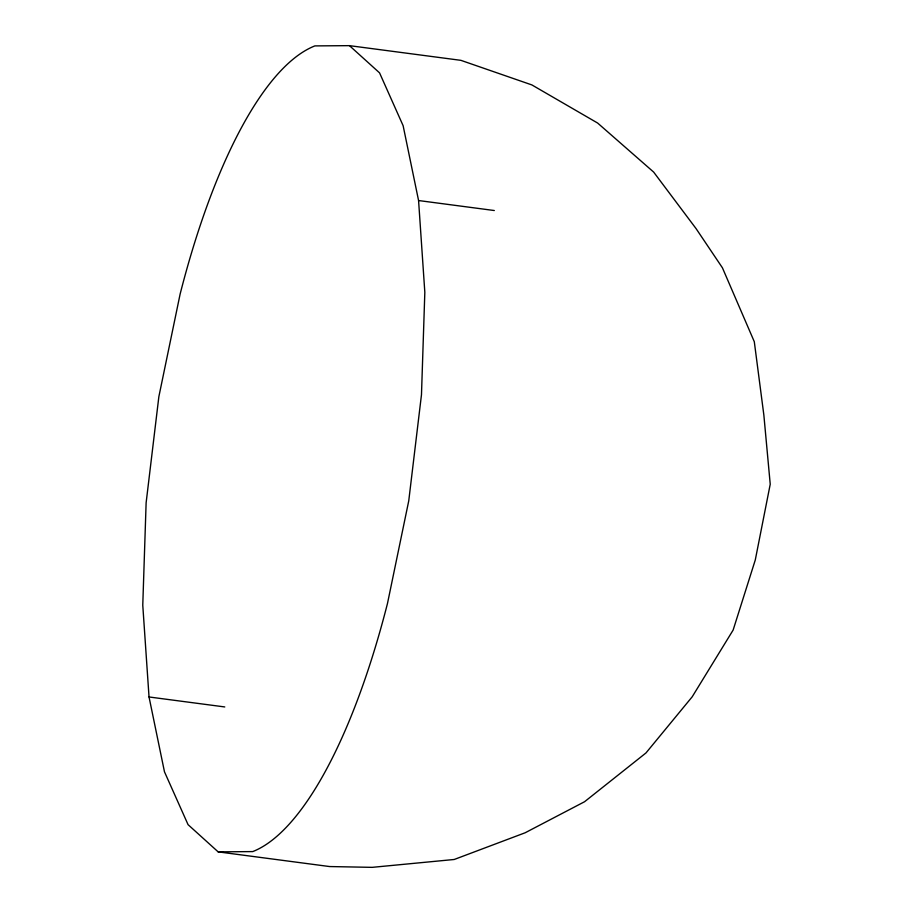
<?xml version="1.0" encoding="UTF-8"?>
<svg xmlns="http://www.w3.org/2000/svg" width="913" height="913" viewBox="0 0 913 913"><rect width="100%" height="100%" fill="white"/><g stroke="black" fill="none" stroke-linecap="round" stroke-linejoin="round"><path stroke-width="1.37" d="M349.451 45.65L314.882 45.901A414.799 132.67 -82.5 0 0 180.112 294.123L158.862 396.676L146.126 502.778L142.77 605.205L149.036 696.973L164.477 771.816L188.055 824.644L218.15 851.863L329.604 866.551L372.196 867.35L454.206 859.487L525.158 832.77L584.548 801.74L645.982 752.94L692.191 696.813L733.128 630.073L755.279 559.989L770.23 484.244L763.861 415.107L754.298 341.713L722.434 267.829L696.117 228.684L653.651 172.078L597.638 123.05L531.891 84.932L460.894 60.338L349.451 45.65L379.557 72.869L403.124 125.697L418.576 200.54L424.83 292.308L421.475 394.736L408.75 500.838L387.5 603.39A414.799 132.67 -82.5 0 1 252.73 851.589L218.15 851.863M418.576 200.54L494.31 210.526M149.036 696.973L224.781 706.947"/></g></svg>
